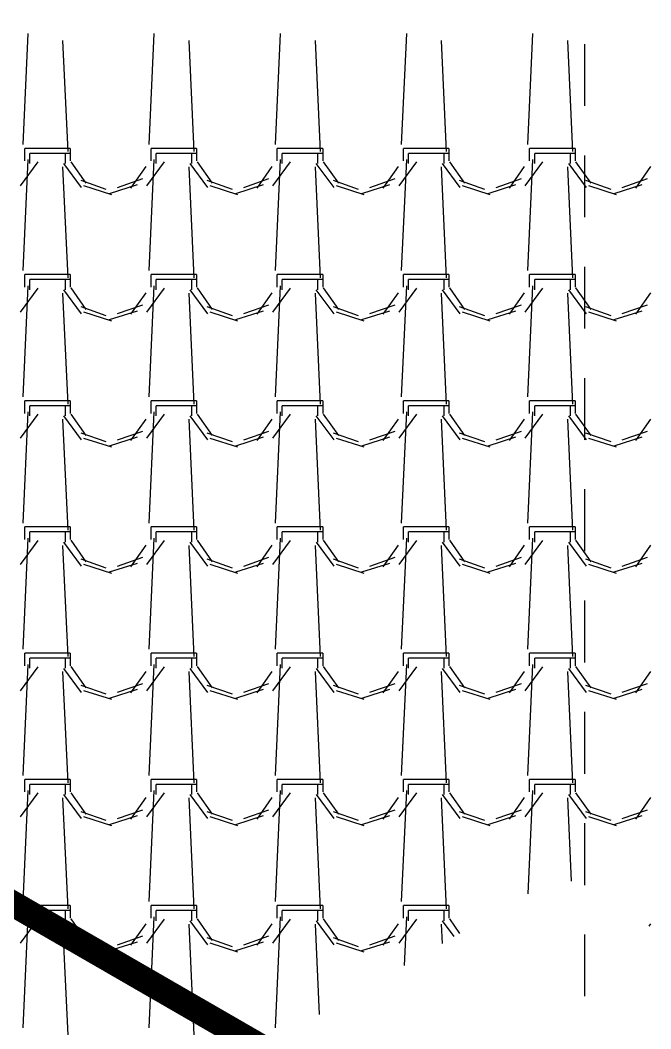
# Model space of a CAD drawing. Header units: millimetres. Extents: x 3923 to 4007, y 744 to 863.
# Drawn here: x 3934.678 to 3935.953, y 849.06 to 851.1 of the extents above; entities that cross this region are included whole.
import ezdxf

# ---------------------------------------------------------------- set-up
doc = ezdxf.new("R2010")
doc.units = ezdxf.units.MM
doc.linetypes.add('HIDDEN2', pattern=[0.1875, 0.125, -0.0625])
doc.layers.add('-HIDRO', color=8, linetype='Continuous')

# ---------------------------------------------------------------- blocks, each defined once
blk = doc.blocks.new('Seta')
at = {"color": 2, "const_width": 2}
blk.add_lwpolyline([(10, 15), (10, 25.981), (25, 0), (10, -25.981), (10, -15), (0, -15), (0, 15)], close=True, dxfattribs=at)

msp = doc.modelspace()

# ---------------------------------------------------------------- linework, layer by layer
at = {"layer": '-HIDRO', "linetype": 'HIDDEN2'}
msp.add_line((3935.82, 846.6512), (3935.82, 853.4552), dxfattribs=at)
at = {"layer": '-HIDRO', "linetype": 'Continuous'}
for p, q in [((3934.6936, 851.073), (3934.6834, 850.8485)), ((3934.7642, 851.0583), (3934.7744, 850.8338)), ((3934.9488, 851.073), (3934.9386, 850.8485)), ((3935.0194, 851.0583), (3935.0296, 850.8338)), ((3935.2039, 851.073), (3935.1937, 850.8485)), ((3935.2745, 851.0583), (3935.2847, 850.8338)), ((3935.4591, 851.073), (3935.4489, 850.8485)), ((3935.5297, 851.0583), (3935.5399, 850.8338)), ((3935.7142, 851.073), (3935.704, 850.8485)), ((3935.7848, 851.0583), (3935.795, 850.8338)), ((3934.7695, 850.8405), (3934.6878, 850.8405)), ((3934.6878, 850.815), (3934.6878, 850.8405)), ((3934.7695, 850.8303), (3934.698, 850.8303)), ((3934.698, 850.8099), (3934.698, 850.8303)), ((3934.7797, 850.8405), (3934.7695, 850.8405)), ((3934.7695, 850.8303), (3934.7695, 850.8099)), ((3934.7797, 850.8303), (3934.7695, 850.8303)), ((3934.7797, 850.8405), (3934.7797, 850.815)), ((3935.0246, 850.8405), (3934.943, 850.8405)), ((3934.943, 850.815), (3934.943, 850.8405)), ((3935.0246, 850.8303), (3934.9532, 850.8303)), ((3934.9532, 850.8099), (3934.9532, 850.8303)), ((3935.0348, 850.8405), (3935.0246, 850.8405)), ((3935.0246, 850.8303), (3935.0246, 850.8099)), ((3935.0348, 850.8303), (3935.0246, 850.8303)), ((3935.0348, 850.8405), (3935.0348, 850.815)), ((3935.2798, 850.8405), (3935.1981, 850.8405)), ((3935.1981, 850.815), (3935.1981, 850.8405)), ((3935.2798, 850.8303), (3935.2083, 850.8303)), ((3935.2083, 850.8099), (3935.2083, 850.8303)), ((3935.29, 850.8405), (3935.2798, 850.8405)), ((3935.2798, 850.8303), (3935.2798, 850.8099)), ((3935.29, 850.8303), (3935.2798, 850.8303)), ((3935.29, 850.8405), (3935.29, 850.815)), ((3935.5349, 850.8405), (3935.4533, 850.8405)), ((3935.4533, 850.815), (3935.4533, 850.8405)), ((3935.5349, 850.8303), (3935.4635, 850.8303)), ((3935.4635, 850.8099), (3935.4635, 850.8303)), ((3935.5451, 850.8405), (3935.5349, 850.8405)), ((3935.5349, 850.8303), (3935.5349, 850.8099)), ((3935.5451, 850.8303), (3935.5349, 850.8303)), ((3935.5451, 850.8405), (3935.5451, 850.815)), ((3935.7901, 850.8405), (3935.7084, 850.8405)), ((3935.7084, 850.815), (3935.7084, 850.8405)), ((3935.7901, 850.8303), (3935.7186, 850.8303)), ((3935.7186, 850.8099), (3935.7186, 850.8303)), ((3935.8003, 850.8405), (3935.7901, 850.8405)), ((3935.7901, 850.8303), (3935.7901, 850.8099)), ((3935.8003, 850.8303), (3935.7901, 850.8303)), ((3935.8003, 850.8405), (3935.8003, 850.815)), ((3934.679, 850.7646), (3934.7147, 850.8131)), ((3934.6936, 850.8179), (3934.6834, 850.5933)), ((3934.7808, 850.8135), (3934.8114, 850.7702)), ((3934.9342, 850.7646), (3934.9699, 850.8131)), ((3934.9488, 850.8179), (3934.9386, 850.5933)), ((3935.0359, 850.8135), (3935.0666, 850.7702)), ((3935.1893, 850.7646), (3935.225, 850.8131)), ((3935.2039, 850.8179), (3935.1937, 850.5933)), ((3935.2911, 850.8135), (3935.3217, 850.7702)), ((3935.4445, 850.7646), (3935.4802, 850.8131)), ((3935.4591, 850.8179), (3935.4489, 850.5933)), ((3935.5462, 850.8135), (3935.5769, 850.7702)), ((3935.6996, 850.7646), (3935.7353, 850.8131)), ((3935.7142, 850.8179), (3935.704, 850.5933)), ((3935.8014, 850.8135), (3935.832, 850.7702)), ((3934.7642, 850.8032), (3934.7744, 850.5786)), ((3934.7662, 850.8097), (3934.8019, 850.7612)), ((3934.9022, 850.7602), (3934.9328, 850.8036)), ((3935.0194, 850.8032), (3935.0296, 850.5786)), ((3935.0213, 850.8097), (3935.057, 850.7612)), ((3935.1573, 850.7602), (3935.1879, 850.8036)), ((3935.2745, 850.8032), (3935.2847, 850.5786)), ((3935.2764, 850.8097), (3935.3122, 850.7612)), ((3935.4125, 850.7602), (3935.4431, 850.8036)), ((3935.5297, 850.8032), (3935.5399, 850.5786)), ((3935.5316, 850.8097), (3935.5673, 850.7612)), ((3935.6676, 850.7602), (3935.6982, 850.8036)), ((3935.7848, 850.8032), (3935.795, 850.5786)), ((3935.7867, 850.8097), (3935.8225, 850.7612)), ((3935.9228, 850.7602), (3935.9534, 850.8036)), ((3934.8007, 850.7759), (3934.8517, 850.758)), ((3934.8751, 850.7614), (3934.9261, 850.7793)), ((3935.0558, 850.7759), (3935.1068, 850.758)), ((3935.1302, 850.7614), (3935.1813, 850.7793)), ((3935.311, 850.7759), (3935.362, 850.758)), ((3935.3854, 850.7614), (3935.4364, 850.7793)), ((3935.5661, 850.7759), (3935.6171, 850.758)), ((3935.6405, 850.7614), (3935.6916, 850.7793)), ((3935.8213, 850.7759), (3935.8723, 850.758)), ((3935.8957, 850.7614), (3935.9467, 850.7793)), ((3934.8066, 850.7651), (3934.8628, 850.7473)), ((3934.859, 850.7495), (3934.9152, 850.7674)), ((3935.0618, 850.7651), (3935.1179, 850.7473)), ((3935.1142, 850.7495), (3935.1703, 850.7674)), ((3935.3169, 850.7651), (3935.3731, 850.7473)), ((3935.3693, 850.7495), (3935.4255, 850.7674)), ((3935.5721, 850.7651), (3935.6282, 850.7473)), ((3935.6245, 850.7495), (3935.6806, 850.7674)), ((3935.8272, 850.7651), (3935.8834, 850.7473)), ((3935.8796, 850.7495), (3935.9358, 850.7674)), ((3934.7695, 850.5854), (3934.6878, 850.5854)), ((3934.6878, 850.5599), (3934.6878, 850.5854)), ((3934.7695, 850.5752), (3934.698, 850.5752)), ((3934.698, 850.5548), (3934.698, 850.5752)), ((3934.7797, 850.5854), (3934.7695, 850.5854)), ((3934.7695, 850.5752), (3934.7695, 850.5548)), ((3934.7797, 850.5752), (3934.7695, 850.5752)), ((3934.7797, 850.5854), (3934.7797, 850.5599)), ((3935.0246, 850.5854), (3934.943, 850.5854)), ((3934.943, 850.5599), (3934.943, 850.5854)), ((3935.0246, 850.5752), (3934.9532, 850.5752)), ((3934.9532, 850.5548), (3934.9532, 850.5752)), ((3935.0348, 850.5854), (3935.0246, 850.5854)), ((3935.0246, 850.5752), (3935.0246, 850.5548)), ((3935.0348, 850.5752), (3935.0246, 850.5752)), ((3935.0348, 850.5854), (3935.0348, 850.5599)), ((3935.2798, 850.5854), (3935.1981, 850.5854)), ((3935.1981, 850.5599), (3935.1981, 850.5854)), ((3935.2798, 850.5752), (3935.2083, 850.5752)), ((3935.2083, 850.5548), (3935.2083, 850.5752)), ((3935.29, 850.5854), (3935.2798, 850.5854)), ((3935.2798, 850.5752), (3935.2798, 850.5548)), ((3935.29, 850.5752), (3935.2798, 850.5752)), ((3935.29, 850.5854), (3935.29, 850.5599)), ((3935.5349, 850.5854), (3935.4533, 850.5854)), ((3935.4533, 850.5599), (3935.4533, 850.5854)), ((3935.5349, 850.5752), (3935.4635, 850.5752)), ((3935.4635, 850.5548), (3935.4635, 850.5752)), ((3935.5451, 850.5854), (3935.5349, 850.5854)), ((3935.5349, 850.5752), (3935.5349, 850.5548)), ((3935.5451, 850.5752), (3935.5349, 850.5752)), ((3935.5451, 850.5854), (3935.5451, 850.5599)), ((3935.7901, 850.5854), (3935.7084, 850.5854)), ((3935.7084, 850.5599), (3935.7084, 850.5854)), ((3935.7901, 850.5752), (3935.7186, 850.5752)), ((3935.7186, 850.5548), (3935.7186, 850.5752)), ((3935.8003, 850.5854), (3935.7901, 850.5854)), ((3935.7901, 850.5752), (3935.7901, 850.5548)), ((3935.8003, 850.5752), (3935.7901, 850.5752)), ((3935.8003, 850.5854), (3935.8003, 850.5599)), ((3934.679, 850.5095), (3934.7147, 850.5579)), ((3934.6936, 850.5627), (3934.6834, 850.3382)), ((3934.7642, 850.548), (3934.7744, 850.3235)), ((3934.7662, 850.5545), (3934.8019, 850.5061)), ((3934.7808, 850.5584), (3934.8114, 850.515)), ((3934.9022, 850.505), (3934.9328, 850.5484)), ((3934.9342, 850.5095), (3934.9699, 850.5579)), ((3934.9488, 850.5627), (3934.9386, 850.3382)), ((3935.0194, 850.548), (3935.0296, 850.3235)), ((3935.0213, 850.5545), (3935.057, 850.5061)), ((3935.0359, 850.5584), (3935.0666, 850.515)), ((3935.1573, 850.505), (3935.1879, 850.5484)), ((3935.1893, 850.5095), (3935.225, 850.5579)), ((3935.2039, 850.5627), (3935.1937, 850.3382)), ((3935.2745, 850.548), (3935.2847, 850.3235)), ((3935.2764, 850.5545), (3935.3122, 850.5061)), ((3935.2911, 850.5584), (3935.3217, 850.515)), ((3935.4125, 850.505), (3935.4431, 850.5484)), ((3935.4445, 850.5095), (3935.4802, 850.5579)), ((3935.4591, 850.5627), (3935.4489, 850.3382)), ((3935.5297, 850.548), (3935.5399, 850.3235)), ((3935.5316, 850.5545), (3935.5673, 850.5061)), ((3935.5462, 850.5584), (3935.5769, 850.515)), ((3935.6676, 850.505), (3935.6982, 850.5484)), ((3935.6996, 850.5095), (3935.7353, 850.5579)), ((3935.7142, 850.5627), (3935.704, 850.3382)), ((3935.7848, 850.548), (3935.795, 850.3235)), ((3935.7867, 850.5545), (3935.8225, 850.5061)), ((3935.8014, 850.5584), (3935.832, 850.515)), ((3935.9228, 850.505), (3935.9534, 850.5484)), ((3934.8007, 850.5207), (3934.8517, 850.5029)), ((3934.8066, 850.51), (3934.8628, 850.4921)), ((3934.859, 850.4944), (3934.9152, 850.5122)), ((3934.8751, 850.5063), (3934.9261, 850.5241)), ((3935.0558, 850.5207), (3935.1068, 850.5029)), ((3935.0618, 850.51), (3935.1179, 850.4921)), ((3935.1142, 850.4944), (3935.1703, 850.5122)), ((3935.1302, 850.5063), (3935.1813, 850.5241)), ((3935.311, 850.5207), (3935.362, 850.5029)), ((3935.3169, 850.51), (3935.3731, 850.4921)), ((3935.3693, 850.4944), (3935.4255, 850.5122)), ((3935.3854, 850.5063), (3935.4364, 850.5241)), ((3935.5661, 850.5207), (3935.6171, 850.5029)), ((3935.5721, 850.51), (3935.6282, 850.4921)), ((3935.6245, 850.4944), (3935.6806, 850.5122)), ((3935.6405, 850.5063), (3935.6916, 850.5241)), ((3935.8213, 850.5207), (3935.8723, 850.5029)), ((3935.8272, 850.51), (3935.8834, 850.4921)), ((3935.8796, 850.4944), (3935.9358, 850.5122)), ((3935.8957, 850.5063), (3935.9467, 850.5241)), ((3934.7695, 850.3302), (3934.6878, 850.3302)), ((3934.6878, 850.3047), (3934.6878, 850.3302)), ((3934.7797, 850.3302), (3934.7695, 850.3302)), ((3934.7797, 850.3302), (3934.7797, 850.3047)), ((3935.0246, 850.3302), (3934.943, 850.3302)), ((3934.943, 850.3047), (3934.943, 850.3302)), ((3935.0348, 850.3302), (3935.0246, 850.3302)), ((3935.0348, 850.3302), (3935.0348, 850.3047)), ((3935.2798, 850.3302), (3935.1981, 850.3302)), ((3935.1981, 850.3047), (3935.1981, 850.3302)), ((3935.29, 850.3302), (3935.2798, 850.3302)), ((3935.29, 850.3302), (3935.29, 850.3047)), ((3935.5349, 850.3302), (3935.4533, 850.3302)), ((3935.4533, 850.3047), (3935.4533, 850.3302)), ((3935.5451, 850.3302), (3935.5349, 850.3302)), ((3935.5451, 850.3302), (3935.5451, 850.3047)), ((3935.7901, 850.3302), (3935.7084, 850.3302)), ((3935.7084, 850.3047), (3935.7084, 850.3302)), ((3935.8003, 850.3302), (3935.7901, 850.3302)), ((3935.8003, 850.3302), (3935.8003, 850.3047)), ((3934.679, 850.2543), (3934.7147, 850.3028)), ((3934.6936, 850.3076), (3934.6834, 850.083)), ((3934.7695, 850.32), (3934.698, 850.32)), ((3934.698, 850.2996), (3934.698, 850.32)), ((3934.7695, 850.32), (3934.7695, 850.2996)), ((3934.7797, 850.32), (3934.7695, 850.32)), ((3934.7808, 850.3033), (3934.8114, 850.2599)), ((3934.9342, 850.2543), (3934.9699, 850.3028)), ((3934.9488, 850.3076), (3934.9386, 850.083)), ((3935.0246, 850.32), (3934.9532, 850.32)), ((3934.9532, 850.2996), (3934.9532, 850.32)), ((3935.0246, 850.32), (3935.0246, 850.2996)), ((3935.0348, 850.32), (3935.0246, 850.32)), ((3935.0359, 850.3032), (3935.0665, 850.2599)), ((3935.1893, 850.2543), (3935.225, 850.3028)), ((3935.2039, 850.3076), (3935.1937, 850.083)), ((3935.2798, 850.32), (3935.2083, 850.32)), ((3935.2083, 850.2996), (3935.2083, 850.32)), ((3935.2798, 850.32), (3935.2798, 850.2996)), ((3935.29, 850.32), (3935.2798, 850.32)), ((3935.2911, 850.3032), (3935.3217, 850.2599)), ((3935.4445, 850.2543), (3935.4802, 850.3028)), ((3935.4591, 850.3076), (3935.4489, 850.083)), ((3935.5349, 850.32), (3935.4635, 850.32)), ((3935.4635, 850.2996), (3935.4635, 850.32)), ((3935.5349, 850.32), (3935.5349, 850.2996)), ((3935.5451, 850.32), (3935.5349, 850.32)), ((3935.5462, 850.3032), (3935.5769, 850.2599)), ((3935.6996, 850.2543), (3935.7353, 850.3028)), ((3935.7142, 850.3076), (3935.704, 850.083)), ((3935.7901, 850.32), (3935.7186, 850.32)), ((3935.7186, 850.2996), (3935.7186, 850.32)), ((3935.7901, 850.32), (3935.7901, 850.2996)), ((3935.8003, 850.32), (3935.7901, 850.32)), ((3935.8014, 850.3032), (3935.832, 850.2599)), ((3934.7642, 850.2929), (3934.7744, 850.0683)), ((3934.7662, 850.2994), (3934.8019, 850.2509)), ((3934.9022, 850.2499), (3934.9328, 850.2933)), ((3935.0194, 850.2929), (3935.0296, 850.0683)), ((3935.0213, 850.2994), (3935.057, 850.2509)), ((3935.1573, 850.2499), (3935.1879, 850.2933)), ((3935.2745, 850.2929), (3935.2847, 850.0683)), ((3935.2764, 850.2994), (3935.3122, 850.2509)), ((3935.4125, 850.2499), (3935.4431, 850.2933)), ((3935.5297, 850.2929), (3935.5399, 850.0683)), ((3935.5316, 850.2994), (3935.5673, 850.2509)), ((3935.6676, 850.2499), (3935.6982, 850.2933)), ((3935.7848, 850.2929), (3935.795, 850.0683)), ((3935.7867, 850.2994), (3935.8225, 850.2509)), ((3935.9228, 850.2499), (3935.9534, 850.2933)), ((3934.8007, 850.2656), (3934.8517, 850.2477)), ((3934.8751, 850.2511), (3934.9261, 850.269)), ((3935.0558, 850.2656), (3935.1068, 850.2477)), ((3935.1302, 850.2511), (3935.1813, 850.269)), ((3935.311, 850.2656), (3935.362, 850.2477)), ((3935.3854, 850.2511), (3935.4364, 850.269)), ((3935.5661, 850.2656), (3935.6171, 850.2477)), ((3935.6405, 850.2511), (3935.6916, 850.269)), ((3935.8213, 850.2656), (3935.8723, 850.2477)), ((3935.8957, 850.2511), (3935.9467, 850.269)), ((3934.8066, 850.2548), (3934.8628, 850.237)), ((3934.859, 850.2392), (3934.9152, 850.2571)), ((3935.0618, 850.2548), (3935.1179, 850.237)), ((3935.1142, 850.2392), (3935.1703, 850.2571)), ((3935.3169, 850.2548), (3935.3731, 850.237)), ((3935.3693, 850.2392), (3935.4255, 850.2571)), ((3935.5721, 850.2548), (3935.6282, 850.237)), ((3935.6245, 850.2392), (3935.6806, 850.2571)), ((3935.8272, 850.2548), (3935.8834, 850.237)), ((3935.8796, 850.2392), (3935.9358, 850.2571)), ((3934.7695, 850.0751), (3934.6878, 850.0751)), ((3934.6878, 850.0496), (3934.6878, 850.0751)), ((3934.7695, 850.0649), (3934.698, 850.0649)), ((3934.698, 850.0445), (3934.698, 850.0649)), ((3934.7797, 850.0751), (3934.7695, 850.0751)), ((3934.7695, 850.0649), (3934.7695, 850.0445)), ((3934.7797, 850.0649), (3934.7695, 850.0649)), ((3934.7797, 850.0751), (3934.7797, 850.0496)), ((3935.0246, 850.0751), (3934.943, 850.0751)), ((3934.943, 850.0496), (3934.943, 850.0751)), ((3935.0246, 850.0649), (3934.9532, 850.0649)), ((3934.9532, 850.0445), (3934.9532, 850.0649)), ((3935.0348, 850.0751), (3935.0246, 850.0751)), ((3935.0246, 850.0649), (3935.0246, 850.0445)), ((3935.0348, 850.0649), (3935.0246, 850.0649)), ((3935.0348, 850.0751), (3935.0348, 850.0496)), ((3935.2798, 850.0751), (3935.1981, 850.0751)), ((3935.1981, 850.0496), (3935.1981, 850.0751)), ((3935.2798, 850.0649), (3935.2083, 850.0649)), ((3935.2083, 850.0445), (3935.2083, 850.0649)), ((3935.29, 850.0751), (3935.2798, 850.0751)), ((3935.2798, 850.0649), (3935.2798, 850.0445)), ((3935.29, 850.0649), (3935.2798, 850.0649)), ((3935.29, 850.0751), (3935.29, 850.0496)), ((3935.5349, 850.0751), (3935.4533, 850.0751)), ((3935.4533, 850.0496), (3935.4533, 850.0751)), ((3935.5349, 850.0649), (3935.4635, 850.0649)), ((3935.4635, 850.0445), (3935.4635, 850.0649)), ((3935.5451, 850.0751), (3935.5349, 850.0751)), ((3935.5349, 850.0649), (3935.5349, 850.0445)), ((3935.5451, 850.0649), (3935.5349, 850.0649)), ((3935.5451, 850.0751), (3935.5451, 850.0496)), ((3935.7901, 850.0751), (3935.7084, 850.0751)), ((3935.7084, 850.0496), (3935.7084, 850.0751)), ((3935.7901, 850.0649), (3935.7186, 850.0649)), ((3935.7186, 850.0445), (3935.7186, 850.0649)), ((3935.8003, 850.0751), (3935.7901, 850.0751)), ((3935.7901, 850.0649), (3935.7901, 850.0445)), ((3935.8003, 850.0649), (3935.7901, 850.0649)), ((3935.8003, 850.0751), (3935.8003, 850.0496)), ((3934.679, 849.9992), (3934.7147, 850.0476)), ((3934.6936, 850.0524), (3934.6834, 849.8279)), ((3934.7642, 850.0377), (3934.7744, 849.8132)), ((3934.7662, 850.0442), (3934.8019, 849.9958)), ((3934.7808, 850.0481), (3934.8114, 850.0047)), ((3934.9022, 849.9947), (3934.9328, 850.0381)), ((3934.9342, 849.9992), (3934.9699, 850.0476)), ((3934.9488, 850.0524), (3934.9386, 849.8279)), ((3935.0194, 850.0377), (3935.0296, 849.8132)), ((3935.0213, 850.0442), (3935.057, 849.9958)), ((3935.0359, 850.0481), (3935.0665, 850.0047)), ((3935.1573, 849.9947), (3935.1879, 850.0381)), ((3935.1893, 849.9992), (3935.225, 850.0476)), ((3935.2039, 850.0524), (3935.1937, 849.8279)), ((3935.2745, 850.0377), (3935.2847, 849.8132)), ((3935.2765, 850.0442), (3935.3122, 849.9958)), ((3935.2911, 850.0481), (3935.3217, 850.0047)), ((3935.4125, 849.9947), (3935.4431, 850.0381)), ((3935.4445, 849.9992), (3935.4802, 850.0476)), ((3935.4591, 850.0524), (3935.4489, 849.8279)), ((3935.5297, 850.0377), (3935.5399, 849.8132)), ((3935.5316, 850.0442), (3935.5673, 849.9958)), ((3935.5462, 850.0481), (3935.5769, 850.0047)), ((3935.6676, 849.9947), (3935.6982, 850.0381)), ((3935.6996, 849.9992), (3935.7353, 850.0476)), ((3935.7142, 850.0524), (3935.704, 849.8279)), ((3935.7848, 850.0377), (3935.795, 849.8132)), ((3935.7867, 850.0442), (3935.8225, 849.9958)), ((3935.8014, 850.0481), (3935.832, 850.0047)), ((3935.9228, 849.9947), (3935.9534, 850.0381)), ((3934.8007, 850.0104), (3934.8517, 849.9926)), ((3934.8066, 849.9997), (3934.8628, 849.9818)), ((3934.859, 849.9841), (3934.9152, 850.0019)), ((3934.8751, 849.996), (3934.9261, 850.0138)), ((3935.0558, 850.0104), (3935.1068, 849.9926)), ((3935.0618, 849.9997), (3935.1179, 849.9818)), ((3935.1142, 849.9841), (3935.1703, 850.0019)), ((3935.1302, 849.996), (3935.1813, 850.0138)), ((3935.311, 850.0104), (3935.362, 849.9926)), ((3935.3169, 849.9997), (3935.3731, 849.9818)), ((3935.3693, 849.9841), (3935.4255, 850.0019)), ((3935.3854, 849.996), (3935.4364, 850.0138)), ((3935.5661, 850.0104), (3935.6171, 849.9926)), ((3935.5721, 849.9997), (3935.6282, 849.9818)), ((3935.6245, 849.9841), (3935.6806, 850.0019)), ((3935.6405, 849.996), (3935.6916, 850.0138)), ((3935.8213, 850.0104), (3935.8723, 849.9926)), ((3935.8272, 849.9997), (3935.8834, 849.9818)), ((3935.8796, 849.9841), (3935.9358, 850.0019)), ((3935.8957, 849.996), (3935.9467, 850.0138)), ((3934.7695, 849.8199), (3934.6878, 849.8199)), ((3934.6878, 849.7944), (3934.6878, 849.8199)), ((3934.7797, 849.8199), (3934.7695, 849.8199)), ((3934.7797, 849.8199), (3934.7797, 849.7944)), ((3935.0246, 849.8199), (3934.943, 849.8199)), ((3934.943, 849.7944), (3934.943, 849.8199)), ((3935.0348, 849.8199), (3935.0246, 849.8199)), ((3935.0348, 849.8199), (3935.0348, 849.7944)), ((3935.2798, 849.8199), (3935.1981, 849.8199)), ((3935.1981, 849.7944), (3935.1981, 849.8199)), ((3935.29, 849.8199), (3935.2798, 849.8199)), ((3935.29, 849.8199), (3935.29, 849.7944)), ((3935.5349, 849.8199), (3935.4533, 849.8199)), ((3935.4533, 849.7944), (3935.4533, 849.8199)), ((3935.5451, 849.8199), (3935.5349, 849.8199)), ((3935.5451, 849.8199), (3935.5451, 849.7944)), ((3935.7901, 849.8199), (3935.7084, 849.8199)), ((3935.7084, 849.7944), (3935.7084, 849.8199)), ((3935.8003, 849.8199), (3935.7901, 849.8199)), ((3935.8003, 849.8199), (3935.8003, 849.7944)), ((3934.679, 849.744), (3934.7147, 849.7925)), ((3934.6936, 849.7973), (3934.6834, 849.5727)), ((3934.7695, 849.8097), (3934.698, 849.8097)), ((3934.698, 849.7893), (3934.698, 849.8097)), ((3934.7695, 849.8097), (3934.7695, 849.7893)), ((3934.7797, 849.8097), (3934.7695, 849.8097)), ((3934.7808, 849.793), (3934.8114, 849.7496)), ((3934.9342, 849.744), (3934.9699, 849.7925)), ((3934.9488, 849.7973), (3934.9386, 849.5727)), ((3935.0246, 849.8097), (3934.9532, 849.8097)), ((3934.9532, 849.7893), (3934.9532, 849.8097)), ((3935.0246, 849.8097), (3935.0246, 849.7893)), ((3935.0348, 849.8097), (3935.0246, 849.8097)), ((3935.0359, 849.793), (3935.0665, 849.7496)), ((3935.1893, 849.744), (3935.225, 849.7925)), ((3935.2039, 849.7973), (3935.1937, 849.5727)), ((3935.2798, 849.8097), (3935.2083, 849.8097)), ((3935.2083, 849.7893), (3935.2083, 849.8097)), ((3935.2798, 849.8097), (3935.2798, 849.7893)), ((3935.29, 849.8097), (3935.2798, 849.8097)), ((3935.2911, 849.7929), (3935.3217, 849.7496)), ((3935.4444, 849.744), (3935.4802, 849.7925)), ((3935.4591, 849.7973), (3935.4489, 849.5727)), ((3935.5349, 849.8097), (3935.4635, 849.8097)), ((3935.4635, 849.7893), (3935.4635, 849.8097)), ((3935.5349, 849.8097), (3935.5349, 849.7893)), ((3935.5451, 849.8097), (3935.5349, 849.8097)), ((3935.5462, 849.7929), (3935.5769, 849.7496)), ((3935.6996, 849.744), (3935.7353, 849.7925)), ((3935.7142, 849.7973), (3935.704, 849.5727)), ((3935.7901, 849.8097), (3935.7186, 849.8097)), ((3935.7186, 849.7893), (3935.7186, 849.8097)), ((3935.7901, 849.8097), (3935.7901, 849.7893)), ((3935.8003, 849.8097), (3935.7901, 849.8097)), ((3935.8014, 849.7929), (3935.832, 849.7496)), ((3934.7642, 849.7826), (3934.7744, 849.558)), ((3934.7662, 849.7891), (3934.8019, 849.7406)), ((3934.9022, 849.7396), (3934.9328, 849.783)), ((3935.0194, 849.7826), (3935.0296, 849.558)), ((3935.0213, 849.7891), (3935.057, 849.7406)), ((3935.1573, 849.7396), (3935.1879, 849.783)), ((3935.2745, 849.7826), (3935.2847, 849.558)), ((3935.2765, 849.7891), (3935.3122, 849.7406)), ((3935.4125, 849.7396), (3935.4431, 849.783)), ((3935.5297, 849.7826), (3935.5399, 849.558)), ((3935.5316, 849.7891), (3935.5673, 849.7406)), ((3935.6676, 849.7396), (3935.6982, 849.783)), ((3935.7848, 849.7826), (3935.795, 849.558)), ((3935.7867, 849.7891), (3935.8225, 849.7406)), ((3935.9228, 849.7396), (3935.9534, 849.783)), ((3934.8007, 849.7553), (3934.8517, 849.7374)), ((3934.8751, 849.7408), (3934.9261, 849.7587)), ((3935.0558, 849.7553), (3935.1068, 849.7374)), ((3935.1302, 849.7408), (3935.1813, 849.7587)), ((3935.311, 849.7553), (3935.362, 849.7374)), ((3935.3854, 849.7408), (3935.4364, 849.7587)), ((3935.5661, 849.7553), (3935.6171, 849.7374)), ((3935.6405, 849.7408), (3935.6916, 849.7587)), ((3935.8213, 849.7553), (3935.8723, 849.7374)), ((3935.8957, 849.7408), (3935.9467, 849.7587)), ((3934.8066, 849.7445), (3934.8628, 849.7267)), ((3934.859, 849.7289), (3934.9152, 849.7468)), ((3935.0618, 849.7445), (3935.1179, 849.7267)), ((3935.1142, 849.7289), (3935.1703, 849.7468)), ((3935.3169, 849.7445), (3935.3731, 849.7267)), ((3935.3693, 849.7289), (3935.4255, 849.7468)), ((3935.5721, 849.7445), (3935.6282, 849.7267)), ((3935.6245, 849.7289), (3935.6806, 849.7468)), ((3935.8272, 849.7445), (3935.8834, 849.7267)), ((3935.8796, 849.7289), (3935.9358, 849.7468)), ((3934.7695, 849.5648), (3934.6878, 849.5648)), ((3934.6878, 849.5393), (3934.6878, 849.5648)), ((3934.7695, 849.5546), (3934.698, 849.5546)), ((3934.698, 849.5342), (3934.698, 849.5546)), ((3934.7797, 849.5648), (3934.7695, 849.5648)), ((3934.7695, 849.5546), (3934.7695, 849.5342)), ((3934.7797, 849.5546), (3934.7695, 849.5546)), ((3934.7797, 849.5648), (3934.7797, 849.5393)), ((3935.0246, 849.5648), (3934.943, 849.5648)), ((3934.943, 849.5393), (3934.943, 849.5648)), ((3935.0246, 849.5546), (3934.9532, 849.5546)), ((3934.9532, 849.5342), (3934.9532, 849.5546)), ((3935.0348, 849.5648), (3935.0246, 849.5648)), ((3935.0246, 849.5546), (3935.0246, 849.5342)), ((3935.0348, 849.5546), (3935.0246, 849.5546)), ((3935.0348, 849.5648), (3935.0348, 849.5393)), ((3935.2798, 849.5648), (3935.1981, 849.5648)), ((3935.1981, 849.5393), (3935.1981, 849.5648)), ((3935.2798, 849.5546), (3935.2083, 849.5546)), ((3935.2083, 849.5342), (3935.2083, 849.5546)), ((3935.29, 849.5648), (3935.2798, 849.5648)), ((3935.2798, 849.5546), (3935.2798, 849.5342)), ((3935.29, 849.5546), (3935.2798, 849.5546)), ((3935.29, 849.5648), (3935.29, 849.5393)), ((3935.5349, 849.5648), (3935.4533, 849.5648)), ((3935.4533, 849.5393), (3935.4533, 849.5648)), ((3935.5349, 849.5546), (3935.4635, 849.5546)), ((3935.4635, 849.5342), (3935.4635, 849.5546)), ((3935.5451, 849.5648), (3935.5349, 849.5648)), ((3935.5349, 849.5546), (3935.5349, 849.5342)), ((3935.5451, 849.5546), (3935.5349, 849.5546)), ((3935.5451, 849.5648), (3935.5451, 849.5393)), ((3935.7901, 849.5648), (3935.7084, 849.5648)), ((3935.7084, 849.5393), (3935.7084, 849.5648)), ((3935.7901, 849.5546), (3935.7186, 849.5546)), ((3935.7186, 849.5342), (3935.7186, 849.5546)), ((3935.8003, 849.5648), (3935.7901, 849.5648)), ((3935.7901, 849.5546), (3935.7901, 849.5342)), ((3935.8003, 849.5546), (3935.7901, 849.5546)), ((3935.8003, 849.5648), (3935.8003, 849.5393)), ((3934.679, 849.4889), (3934.7147, 849.5373)), ((3934.6936, 849.5421), (3934.6834, 849.3176)), ((3934.7642, 849.5274), (3934.7744, 849.3029)), ((3934.7662, 849.5339), (3934.8019, 849.4855)), ((3934.7808, 849.5378), (3934.8114, 849.4944)), ((3934.9022, 849.4844), (3934.9328, 849.5278)), ((3934.9342, 849.4889), (3934.9699, 849.5373)), ((3934.9488, 849.5421), (3934.9386, 849.3176)), ((3935.0194, 849.5274), (3935.0296, 849.3029)), ((3935.0213, 849.5339), (3935.057, 849.4855)), ((3935.0359, 849.5378), (3935.0665, 849.4944)), ((3935.1573, 849.4844), (3935.1879, 849.5278)), ((3935.1893, 849.4889), (3935.225, 849.5373)), ((3935.2039, 849.5421), (3935.1937, 849.3176)), ((3935.2745, 849.5274), (3935.2847, 849.3029)), ((3935.2765, 849.5339), (3935.3122, 849.4855)), ((3935.2911, 849.5378), (3935.3217, 849.4944)), ((3935.4125, 849.4844), (3935.4431, 849.5278)), ((3935.4444, 849.4889), (3935.4802, 849.5373)), ((3935.4591, 849.5421), (3935.4489, 849.3176)), ((3935.5297, 849.5274), (3935.5399, 849.3029)), ((3935.5316, 849.5339), (3935.5673, 849.4855)), ((3935.5462, 849.5378), (3935.5768, 849.4944)), ((3935.6676, 849.4844), (3935.6982, 849.5278)), ((3935.6996, 849.4889), (3935.7353, 849.5373)), ((3935.7142, 849.5421), (3935.7047, 849.3332)), ((3935.7848, 849.5274), (3935.7924, 849.3593)), ((3935.7868, 849.5339), (3935.8225, 849.4855)), ((3935.8014, 849.5378), (3935.832, 849.4944)), ((3935.9228, 849.4844), (3935.9534, 849.5278)), ((3934.8007, 849.5001), (3934.8517, 849.4823)), ((3934.8066, 849.4894), (3934.8628, 849.4715)), ((3934.859, 849.4738), (3934.9152, 849.4916)), ((3934.8751, 849.4857), (3934.9261, 849.5035)), ((3935.0558, 849.5001), (3935.1068, 849.4823)), ((3935.0618, 849.4894), (3935.1179, 849.4715)), ((3935.1142, 849.4738), (3935.1703, 849.4916)), ((3935.1302, 849.4857), (3935.1813, 849.5035)), ((3935.311, 849.5001), (3935.362, 849.4823)), ((3935.3169, 849.4894), (3935.3731, 849.4715)), ((3935.3693, 849.4738), (3935.4255, 849.4916)), ((3935.3854, 849.4857), (3935.4364, 849.5035)), ((3935.5661, 849.5001), (3935.6171, 849.4823)), ((3935.5721, 849.4894), (3935.6282, 849.4715)), ((3935.6245, 849.4738), (3935.6806, 849.4916)), ((3935.6405, 849.4857), (3935.6916, 849.5035)), ((3935.8213, 849.5001), (3935.8723, 849.4823)), ((3935.8272, 849.4894), (3935.8834, 849.4715)), ((3935.8796, 849.4738), (3935.9358, 849.4916)), ((3935.8957, 849.4857), (3935.9467, 849.5035)), ((3934.7695, 849.3096), (3934.6878, 849.3096)), ((3934.6878, 849.2841), (3934.6878, 849.3096)), ((3934.7797, 849.3096), (3934.7695, 849.3096)), ((3934.7797, 849.3096), (3934.7797, 849.2841)), ((3935.0246, 849.3096), (3934.943, 849.3096)), ((3934.943, 849.2841), (3934.943, 849.3096)), ((3935.0348, 849.3096), (3935.0246, 849.3096)), ((3935.0348, 849.3096), (3935.0348, 849.2841)), ((3935.2798, 849.3096), (3935.1981, 849.3096)), ((3935.1981, 849.2841), (3935.1981, 849.3096)), ((3935.29, 849.3096), (3935.2798, 849.3096)), ((3935.29, 849.3096), (3935.29, 849.2841)), ((3935.5349, 849.3096), (3935.4533, 849.3096)), ((3935.4533, 849.2841), (3935.4533, 849.3096)), ((3935.5451, 849.3096), (3935.5349, 849.3096)), ((3935.5451, 849.3096), (3935.5451, 849.2841)), ((3934.679, 849.2337), (3934.7147, 849.2822)), ((3934.6936, 849.287), (3934.6834, 849.0624)), ((3934.7695, 849.2994), (3934.698, 849.2994)), ((3934.698, 849.279), (3934.698, 849.2994)), ((3934.7695, 849.2994), (3934.7695, 849.279)), ((3934.7797, 849.2994), (3934.7695, 849.2994)), ((3934.7808, 849.2827), (3934.8114, 849.2393)), ((3934.9341, 849.2337), (3934.9699, 849.2822)), ((3934.9488, 849.287), (3934.9386, 849.0624)), ((3935.0246, 849.2994), (3934.9532, 849.2994)), ((3934.9532, 849.279), (3934.9532, 849.2994)), ((3935.0246, 849.2994), (3935.0246, 849.279)), ((3935.0348, 849.2994), (3935.0246, 849.2994)), ((3935.0359, 849.2827), (3935.0665, 849.2393)), ((3935.1893, 849.2337), (3935.225, 849.2822)), ((3935.2039, 849.287), (3935.1937, 849.0624)), ((3935.2798, 849.2994), (3935.2083, 849.2994)), ((3935.2083, 849.279), (3935.2083, 849.2994)), ((3935.2798, 849.2994), (3935.2798, 849.279)), ((3935.29, 849.2994), (3935.2798, 849.2994)), ((3935.2911, 849.2827), (3935.3217, 849.2393)), ((3935.4444, 849.2337), (3935.4802, 849.2822)), ((3935.4591, 849.287), (3935.4546, 849.1887)), ((3935.5349, 849.2994), (3935.4635, 849.2994)), ((3935.4635, 849.279), (3935.4635, 849.2994)), ((3935.5349, 849.2994), (3935.5349, 849.279)), ((3935.5451, 849.2994), (3935.5349, 849.2994)), ((3935.5462, 849.2827), (3935.5668, 849.2535)), ((3934.7642, 849.2723), (3934.7744, 849.0477)), ((3934.7662, 849.2788), (3934.8019, 849.2303)), ((3934.9022, 849.2293), (3934.9328, 849.2727)), ((3935.0194, 849.2723), (3935.0296, 849.0477)), ((3935.0213, 849.2788), (3935.057, 849.2303)), ((3935.1573, 849.2293), (3935.1879, 849.2727)), ((3935.2745, 849.2723), (3935.2828, 849.0896)), ((3935.2765, 849.2788), (3935.3122, 849.2303)), ((3935.4125, 849.2293), (3935.4431, 849.2727)), ((3935.5297, 849.2723), (3935.5314, 849.2331)), ((3935.5316, 849.2788), (3935.5552, 849.2468)), ((3935.9502, 849.2682), (3935.9534, 849.2727)), ((3934.8007, 849.245), (3934.8517, 849.2271)), ((3934.8751, 849.2305), (3934.9261, 849.2484)), ((3935.0558, 849.245), (3935.1068, 849.2271)), ((3935.1302, 849.2305), (3935.1813, 849.2484)), ((3935.311, 849.245), (3935.362, 849.2271)), ((3935.3854, 849.2305), (3935.4364, 849.2484)), ((3934.8066, 849.2342), (3934.8628, 849.2164)), ((3934.859, 849.2186), (3934.9152, 849.2365)), ((3935.0618, 849.2342), (3935.1179, 849.2164)), ((3935.1142, 849.2186), (3935.1703, 849.2365)), ((3935.3169, 849.2342), (3935.3731, 849.2164)), ((3935.3693, 849.2186), (3935.4255, 849.2365))]:
    msp.add_line(p, q, dxfattribs=at)

# ---------------------------------------------------------------- block references
at = {"layer": '-HIDRO', "xscale": 0.02600488799997635, "yscale": 0.02600488799997635, "zscale": 0.02600488799997635, "rotation": 89.99999999999997}
msp.add_blockref('Seta', (3934.5629, 848.7214), dxfattribs=at)

doc.saveas('drawing.dxf')
